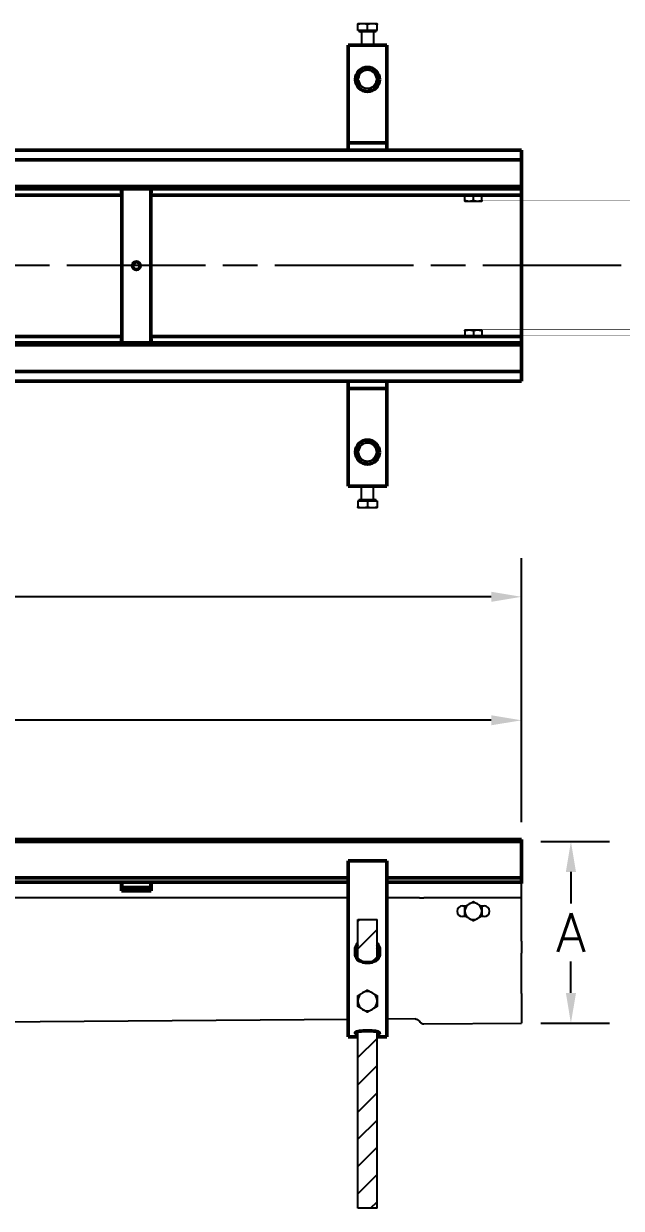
# Model space of a CAD drawing. Header units: inches. Extents: x 0 to 153, y -2 to 31.
# Drawn here: x 137.15 to 152.67, y 0.22 to 30.98 of the extents above; entities that cross this region are included whole.
import ezdxf

# ---------------------------------------------------------------- set-up
doc = ezdxf.new("R2010")
doc.units = ezdxf.units.IN
doc.header["$LTSCALE"] = 8
doc.header["$MEASUREMENT"] = 0
doc.linetypes.add('CHAIN', pattern=[0.7087, 0.4724, -0.0591, 0.1181, -0.0591])
for name, color, linetype, lineweight in [('Centerline (ANSI)', 7, 'Continuous', 25), ('Dimension (ANSI)', 7, 'Continuous', 25), ('Frame', 1, 'Continuous', 50), ('hardware', 250, 'Continuous', 25), ('rebar', 5, 'Continuous', 25), ('trench', 4, 'Continuous', 25), ('Visible (ANSI)', 7, 'Continuous', 50)]:
    doc.layers.add(name, color=color, linetype=linetype, lineweight=lineweight)
doc.styles.add('Dim Text (Zurn)', font='')
doc.styles.add('ZURN', font='romans.shx')
doc.styles.get('Dim Text (Zurn)').set_extended_font_data('Tahoma', italic=True)
doc.dimstyles.new('Frac 1_32 (Zurn)', dxfattribs={"dimscale": 8, "dimtxt": 0.125, "dimasz": 0.098425, "dimexe": 0.125, "dimexo": 0.0625, "dimgap": 0.031496, "dimtad": 0, "dimtih": 1, "dimtoh": 1, "dimdec": 5, "dimrnd": 1e-08, "dimzin": 0, "dimdsep": 46, "dimlunit": 5, "dimtxsty": 'Dim Text (Zurn)', "dimcen": 0.09, "dimdle": 0.393701, "dimclrd": 256, "dimclre": 256, "dimclrt": 256, "dimadec": 0, "dimazin": 3, "dimtfac": 0.96, "dimtdec": 5, "dimtofl": 0, "dimtmove": 0, "dimatfit": 3, "dimfxl": 0, "dimtolj": 1, "dimtzin": 12, "dimlwd": -1, "dimlwe": -1, "dimarcsym": 0})

# ---------------------------------------------------------------- blocks, each defined once
blk = doc.blocks.new('*D1')
at = {"layer": 'Defpoints', "color": 0}
for p in [(150.077, 9.739), (151.36, 9.739), (150.077, 5.02)]:
    blk.add_point(p, dxfattribs=at)
at = {"layer": 'Dimension (ANSI)'}
for p, q in [((150.577, 9.739), (152.36, 9.739)), ((151.36, 8.952), (151.36, 8.132)), ((151.36, 5.808), (151.36, 6.628)), ((150.577, 5.02), (152.36, 5.02))]:
    blk.add_line(p, q, dxfattribs=at)
for points in [[(151.229, 8.952), (151.492, 8.952), (151.36, 9.739)], [(151.229, 5.808), (151.492, 5.808), (151.36, 5.02)]]:
    blk.add_solid(points, dxfattribs=at)
at = {"layer": 'Dimension (ANSI)', "insert": (150.979, 7.88), "char_height": 1, "attachment_point": 1, "style": 'ZURN'}
blk.add_mtext('\\A1;A', dxfattribs=at)
blk = doc.blocks.new('*D4')
at = {"layer": 'Defpoints', "color": 0}
for p in [(30.077, 12.889), (30.077, 9.739), (150.077, 9.739)]:
    blk.add_point(p, dxfattribs=at)
at = {"layer": 'Dimension (ANSI)'}
for p, q in [((30.077, 10.239), (30.077, 13.889)), ((150.077, 10.239), (150.077, 13.889)), ((30.865, 12.889), (85.587, 12.889)), ((149.29, 12.889), (94.567, 12.889))]:
    blk.add_line(p, q, dxfattribs=at)
for points in [[(30.865, 13.02), (30.865, 12.758), (30.077, 12.889)], [(149.29, 13.02), (149.29, 12.758), (150.077, 12.889)]]:
    blk.add_solid(points, dxfattribs=at)
at = {"layer": 'Dimension (ANSI)', "insert": (85.839, 13.651), "char_height": 1, "attachment_point": 1, "style": 'ZURN'}
blk.add_mtext('\\A1;120 [3048]', dxfattribs=at)
blk = doc.blocks.new('*D5')
at = {"layer": 'Defpoints', "color": 0}
for p in [(150.077, 16.095), (150.077, 9.739), (27.577, 8.275)]:
    blk.add_point(p, dxfattribs=at)
at = {"layer": 'Dimension (ANSI)'}
for p, q in [((27.577, 8.775), (27.577, 17.095)), ((150.077, 10.239), (150.077, 17.095)), ((28.365, 16.095), (83.949, 16.095)), ((149.29, 16.095), (93.706, 16.095))]:
    blk.add_line(p, q, dxfattribs=at)
for points in [[(28.365, 16.226), (28.365, 15.964), (27.577, 16.095)], [(149.29, 16.226), (149.29, 15.964), (150.077, 16.095)]]:
    blk.add_solid(points, dxfattribs=at)
at = {"layer": 'Dimension (ANSI)', "insert": (84.201, 17.382), "char_height": 1, "attachment_point": 1, "style": 'ZURN'}
blk.add_mtext('\\A1;122{\\H0.960000x;\\S1/2;} [3111]', dxfattribs=at)

msp = doc.modelspace()

# ---------------------------------------------------------------- hatches: boundary and pattern name
h = msp.add_hatch()
h.set_pattern_fill('ANSI31', color=256, scale=4, style=0)
h.set_pattern_definition([(45, (112, 2e-13), (-0.3535534, 0.3535534), [])])
edge = h.paths.add_edge_path()
edge.add_line((146.326564, 7.716027), (145.827814, 7.716027))
edge.add_line((145.827814, 7.716027), (145.827814, 6.675341))
edge.add_ellipse((146.077189, 6.796397), major_axis=(0.3125, 0), ratio=0.64278761, start_angle=217.0604614, end_angle=322.9395386)
edge.add_line((146.326564, 6.675341), (146.326564, 7.716027))
edge = h.paths.add_edge_path()
edge.add_ellipse((146.077189, 4.773186), major_axis=(0.3125, 0), ratio=0.173648178, start_angle=397.0604614, end_angle=502.9395386)
edge.add_line((145.827814, 4.805889), (145.827814, 0.216027))
edge.add_line((145.827814, 0.216027), (146.326564, 0.216027))
edge.add_line((146.326564, 0.216027), (146.326564, 4.805889))

# ---------------------------------------------------------------- linework, layer by layer
at = {"layer": 'Centerline (ANSI)', "color": 7, "linetype": 'CHAIN', "ltscale": 0.952448}
msp.add_line((152.668767, 24.694935), (26.577349, 24.694935), dxfattribs=at)
at = {"layer": 'Frame', "color": 7}
for p, q in [((145.577189, 4.665225), (145.577189, 9.23921)), ((145.577189, 9.23921), (146.577189, 9.23921)), ((146.577189, 9.23921), (146.577189, 4.665225)), ((145.577189, 8.322454), (145.577189, 8.41821)), ((146.577189, 8.322454), (146.577189, 8.41821)), ((145.764689, 6.796397), (145.764689, 6.960437)), ((146.389689, 6.960437), (146.389689, 6.796397)), ((145.827814, 4.665225), (145.577189, 4.665225)), ((146.577189, 4.665225), (146.326564, 4.665225))]:
    msp.add_line(p, q, dxfattribs=at)
for centre, major_axis, ratio, start_param, end_param in [((146.077189, 6.960437), (-0.3125, 0), 0.64278761, 5.636358234, 6.283185307), ((146.077189, 6.960437), (-0.3125, 0), 0.64278761, 3.141592654, 3.788419727), ((146.077189, 6.864681), (0.3125, 0), 0.64278761, 2.49476558, 3.141592654), ((146.077189, 6.796397), (0.3125, 0), 0.64278761, 3.141592654, 6.283185307), ((146.077189, 6.864681), (0.3125, 0), 0.64278761, 0, 0.646827074), ((146.077189, 4.773186), (0.3125, 0), 0.173648178, 5.636358234, 10.071605034)]:
    msp.add_ellipse(centre, major_axis=major_axis, ratio=ratio, start_param=start_param, end_param=end_param, dxfattribs=at)
at = {"layer": 'hardware', "color": 7}
for p, q in [((145.952189, 30.977856), (145.827189, 30.977856)), ((145.827189, 30.799731), (145.827189, 30.955527)), ((146.077189, 30.799731), (145.827189, 30.799731)), ((145.852189, 30.799731), (145.852189, 30.774727)), ((145.852189, 30.774727), (146.302189, 30.774727)), ((146.202189, 30.977856), (145.952189, 30.977856)), ((146.077189, 30.799731), (146.077189, 30.955527)), ((146.327189, 30.799731), (146.077189, 30.799731)), ((146.327189, 30.977856), (146.202189, 30.977856)), ((146.302189, 30.799731), (146.302189, 30.774727)), ((146.327189, 30.799731), (146.327189, 30.955527)), ((145.920939, 30.749727), (145.920939, 30.419727)), ((146.233439, 30.749727), (146.233439, 30.419727)), ((148.608189, 26.390995), (148.608189, 26.512874)), ((148.827189, 26.390995), (148.827189, 26.512874)), ((149.046189, 26.390995), (149.046189, 26.512874)), ((148.608189, 26.371435), (148.717689, 26.371435)), ((148.717689, 26.371435), (148.936689, 26.371435)), ((148.936689, 26.371435), (149.046189, 26.371435)), ((148.717689, 23.018435), (148.608189, 23.018435)), ((148.608189, 22.998874), (148.608189, 22.876995)), ((148.936689, 23.018435), (148.717689, 23.018435)), ((148.827189, 22.998874), (148.827189, 22.876995)), ((149.046189, 23.018435), (148.936689, 23.018435)), ((149.046189, 22.998874), (149.046189, 22.876995)), ((145.920939, 18.640142), (145.920939, 18.965142)), ((146.233439, 18.640142), (146.233439, 18.965142)), ((145.827189, 18.590138), (146.077189, 18.590138)), ((145.827189, 18.590138), (145.827189, 18.434342)), ((146.302189, 18.615142), (145.852189, 18.615142)), ((145.852189, 18.590138), (145.852189, 18.615142)), ((146.077189, 18.590138), (146.327189, 18.590138)), ((146.077189, 18.590138), (146.077189, 18.434342)), ((146.302189, 18.590138), (146.302189, 18.615142)), ((146.327189, 18.590138), (146.327189, 18.434342)), ((145.827189, 18.412013), (145.952189, 18.412013)), ((145.952189, 18.412013), (146.202189, 18.412013)), ((146.202189, 18.412013), (146.327189, 18.412013))]:
    msp.add_line(p, q, dxfattribs=at)
for centre, radius, start, end in [((145.895939, 30.749727), 0.025, 0, 90), ((146.258439, 30.749727), 0.025, 90, 180), ((145.895939, 18.640142), 0.025, 270, 0), ((146.258439, 18.640142), 0.025, 180, 270), ((148.827189, 7.930237), 0.21875, 120, 180), ((148.827189, 7.930237), 0.21875, 60, 120), ((148.827189, 7.930237), 0.21875, 0, 60), ((148.827189, 7.930237), 0.21875, 180, 240), ((148.827189, 7.930237), 0.21875, 240, 300), ((148.827189, 7.930237), 0.21875, 300, 0), ((146.077189, 5.596738), 0.25, 60, 120), ((146.077189, 5.596738), 0.25, 120, 180), ((146.077189, 5.596738), 0.25, 180, 240), ((146.077189, 5.596738), 0.25, 0, 60), ((146.077189, 5.596738), 0.25, 300, 0), ((146.077189, 5.596738), 0.25, 240, 300)]:
    msp.add_arc(centre, radius, start, end, dxfattribs=at)
for points, weights in [([(145.827189, 30.955527), (145.827189, 30.977856), (145.827189, 30.977856)], [1, 1.0379548493, 1]), ([(145.952189, 30.977856), (145.894176, 30.977856), (145.827189, 30.955527)], [1, 1.0379548493, 1]), ([(146.077189, 30.955527), (146.010201, 30.977856), (145.952189, 30.977856)], [1, 1.0379548493, 1]), ([(146.202189, 30.977856), (146.144176, 30.977856), (146.077189, 30.955527)], [1, 1.0379548493, 1]), ([(146.327189, 30.955527), (146.260201, 30.977856), (146.202189, 30.977856)], [1, 1.0379548493, 1]), ([(146.327189, 30.977856), (146.327189, 30.977856), (146.327189, 30.955527)], [1, 1.0379548493, 1]), ([(148.663826, 26.527435), (148.637468, 26.522634), (148.608189, 26.512874)], [1.01896927496, 1.01858415614, 1]), ([(148.608189, 26.512874), (148.608189, 26.522634), (148.608189, 26.527435)], [1, 1.01858415614, 1.01896927496]), ([(148.827189, 26.512874), (148.79791, 26.522634), (148.771551, 26.527435)], [1, 1.01858415614, 1.01896927496]), ([(148.882826, 26.527435), (148.856468, 26.522634), (148.827189, 26.512874)], [1.01896927496, 1.01858415614, 1]), ([(149.046189, 26.512874), (149.01691, 26.522634), (148.990551, 26.527435)], [1, 1.01858415614, 1.01896927496]), ([(149.046189, 26.527435), (149.046189, 26.522634), (149.046189, 26.512874)], [1.01896927496, 1.01858415614, 1]), ([(148.608189, 26.390995), (148.66687, 26.371435), (148.717689, 26.371435)], [1, 1.0379548493, 1]), ([(148.608189, 26.371435), (148.608189, 26.371435), (148.608189, 26.390995)], [1, 1.0379548493, 1]), ([(148.717689, 26.371435), (148.768508, 26.371435), (148.827189, 26.390995)], [1, 1.0379548493, 1]), ([(148.827189, 26.390995), (148.88587, 26.371435), (148.936689, 26.371435)], [1, 1.0379548493, 1]), ([(148.936689, 26.371435), (148.987508, 26.371435), (149.046189, 26.390995)], [1, 1.0379548493, 1]), ([(149.046189, 26.390995), (149.046189, 26.371435), (149.046189, 26.371435)], [1, 1.0379548493, 1]), ([(148.608189, 22.998874), (148.608189, 23.018435), (148.608189, 23.018435)], [1, 1.0379548493, 1]), ([(148.717689, 23.018435), (148.66687, 23.018435), (148.608189, 22.998874)], [1, 1.0379548493, 1]), ([(148.608189, 22.876995), (148.66687, 22.857435), (148.717689, 22.857435)], [1, 1.0379548493, 1]), ([(148.608189, 22.857435), (148.608189, 22.857435), (148.608189, 22.876995)], [1, 1.0379548493, 1]), ([(148.827189, 22.998874), (148.768508, 23.018435), (148.717689, 23.018435)], [1, 1.0379548493, 1]), ([(148.717689, 22.857435), (148.768508, 22.857435), (148.827189, 22.876995)], [1, 1.0379548493, 1]), ([(148.936689, 23.018435), (148.88587, 23.018435), (148.827189, 22.998874)], [1, 1.0379548493, 1]), ([(148.827189, 22.876995), (148.88587, 22.857435), (148.936689, 22.857435)], [1, 1.0379548493, 1]), ([(149.046189, 22.998874), (148.987508, 23.018435), (148.936689, 23.018435)], [1, 1.0379548493, 1]), ([(148.936689, 22.857435), (148.987508, 22.857435), (149.046189, 22.876995)], [1, 1.0379548493, 1]), ([(149.046189, 23.018435), (149.046189, 23.018435), (149.046189, 22.998874)], [1, 1.0379548493, 1]), ([(149.046189, 22.876995), (149.046189, 22.857435), (149.046189, 22.857435)], [1, 1.0379548493, 1]), ([(145.827189, 18.434342), (145.894176, 18.412013), (145.952189, 18.412013)], [1, 1.0379548493, 1]), ([(145.827189, 18.412013), (145.827189, 18.412013), (145.827189, 18.434342)], [1, 1.0379548493, 1]), ([(145.952189, 18.412013), (146.010201, 18.412013), (146.077189, 18.434342)], [1, 1.0379548493, 1]), ([(146.077189, 18.434342), (146.144176, 18.412013), (146.202189, 18.412013)], [1, 1.0379548493, 1]), ([(146.202189, 18.412013), (146.260201, 18.412013), (146.327189, 18.434342)], [1, 1.0379548493, 1]), ([(146.327189, 18.434342), (146.327189, 18.412013), (146.327189, 18.412013)], [1, 1.0379548493, 1]), ([(148.608439, 8.056532), (148.667053, 8.090373), (148.717814, 8.11968)], [1, 1.0379548493, 1]), ([(148.608439, 7.930237), (148.608439, 7.988851), (148.608439, 8.056532)], [1, 1.0379548493, 1]), ([(148.717814, 8.11968), (148.768575, 8.148987), (148.827189, 8.182828)], [1, 1.0379548493, 1]), ([(148.827189, 8.182828), (148.885803, 8.148987), (148.936564, 8.11968)], [1, 1.0379548493, 1]), ([(148.936564, 8.11968), (148.987325, 8.090373), (149.045939, 8.056532)], [1, 1.0379548493, 1]), ([(149.045939, 8.056532), (149.045939, 7.988851), (149.045939, 7.930237)], [1, 1.0379548493, 1]), ([(148.608439, 7.803942), (148.608439, 7.871623), (148.608439, 7.930237)], [1, 1.0379548493, 1]), ([(148.717814, 7.740794), (148.667053, 7.770101), (148.608439, 7.803942)], [1, 1.0379548493, 1]), ([(148.827189, 7.677646), (148.768575, 7.711487), (148.717814, 7.740794)], [1, 1.0379548493, 1]), ([(148.936564, 7.740794), (148.885803, 7.711487), (148.827189, 7.677646)], [1, 1.0379548493, 1]), ([(149.045939, 7.803942), (148.987325, 7.770101), (148.936564, 7.740794)], [1, 1.0379548493, 1]), ([(149.045939, 7.930237), (149.045939, 7.871623), (149.045939, 7.803942)], [1, 1.0379548493, 1]), ([(145.952189, 5.813244), (146.010201, 5.846738), (146.077189, 5.885413)], [1, 1.0379548493, 1]), ([(146.077189, 5.885413), (146.144176, 5.846738), (146.202189, 5.813244)], [1, 1.0379548493, 1]), ([(145.827189, 5.741075), (145.894176, 5.77975), (145.952189, 5.813244)], [1, 1.0379548493, 1]), ([(145.827189, 5.596738), (145.827189, 5.663725), (145.827189, 5.741075)], [1, 1.0379548493, 1]), ([(145.827189, 5.4524), (145.827189, 5.52975), (145.827189, 5.596738)], [1, 1.0379548493, 1]), ([(146.202189, 5.813244), (146.260201, 5.77975), (146.327189, 5.741075)], [1, 1.0379548493, 1]), ([(146.327189, 5.741075), (146.327189, 5.663725), (146.327189, 5.596738)], [1, 1.0379548493, 1]), ([(146.327189, 5.596738), (146.327189, 5.52975), (146.327189, 5.4524)], [1, 1.0379548493, 1]), ([(145.952189, 5.380231), (145.894176, 5.413725), (145.827189, 5.4524)], [1, 1.0379548493, 1]), ([(146.077189, 5.308063), (146.010201, 5.346738), (145.952189, 5.380231)], [1, 1.0379548493, 1]), ([(146.202189, 5.380231), (146.144176, 5.346738), (146.077189, 5.308063)], [1, 1.0379548493, 1]), ([(146.327189, 5.4524), (146.260201, 5.413725), (146.202189, 5.380231)], [1, 1.0379548493, 1])]:
    msp.add_rational_spline(points, weights, degree=2, dxfattribs=at)
at = {"layer": 'rebar', "color": 7}
for p, q in [((145.827814, 6.675341), (145.827814, 7.716027)), ((145.827814, 7.716027), (146.326564, 7.716027)), ((146.326564, 6.675341), (146.326564, 7.716027)), ((145.827814, 0.216027), (145.827814, 4.805889)), ((146.326564, 0.216027), (146.326564, 4.805889)), ((146.326564, 0.216027), (145.827814, 0.216027))]:
    msp.add_line(p, q, dxfattribs=at)
for centre, radius, start, end in [((145.842814, 29.535949), 0.015, 88.166222, 271.833778), ((146.077189, 29.535949), 0.234375, 3.667556, 176.332444), ((146.311564, 29.535949), 0.015, 268.166222, 91.833778), ((146.077189, 29.535949), 0.234375, 183.667556, 273.8582306), ((146.077189, 29.535949), 0.234375, 295.9960323, 356.332444), ((146.077189, 19.853921), 0.234375, 86.1417694, 176.332444), ((146.077189, 19.853921), 0.234375, 3.667556, 64.0039677), ((145.842814, 19.853921), 0.015, 88.166222, 271.833778), ((146.077189, 19.853921), 0.234375, 183.667556, 356.332444), ((146.311564, 19.853921), 0.015, 268.166222, 91.833778)]:
    msp.add_arc(centre, radius, start, end, dxfattribs=at)
for centre, major_axis, start_param, end_param in [((146.136435, 29.31371), (0.043438, 0.011753), 3.131444535, 4.71238898), ((146.136435, 29.31371), (0.043438, 0.011753), 4.71238898, 6.271047182), ((146.136435, 20.076159), (0.043438, -0.011753), 1.570796327, 3.151740772), ((146.136435, 20.076159), (0.043438, -0.011753), 0.012138125, 1.570796327)]:
    msp.add_ellipse(centre, major_axis=major_axis, ratio=0.333333333, start_param=start_param, end_param=end_param, dxfattribs=at)
for points, knots in [([(145.832426, 29.54677), (145.833627, 29.57393), (145.839486, 29.601235), (145.859396, 29.651292), (145.873536, 29.674741), (145.908201, 29.715342), (145.92916, 29.732993), (145.975082, 29.760254), (146.000614, 29.770203), (146.052873, 29.781199), (146.080249, 29.782382), (146.133262, 29.775937), (146.159557, 29.768229), (146.20766, 29.745033), (146.230064, 29.729256), (146.268116, 29.691787), (146.284236, 29.669628), (146.308171, 29.621889), (146.316284, 29.595716), (146.320939, 29.561804), (146.321619, 29.554291), (146.321951, 29.54677)], [0, 0, 0, 0, 0.212669473, 0.212669473, 0.421401634, 0.421401634, 0.630278357, 0.630278357, 0.839149821, 0.839149821, 1.048021476, 1.048021476, 1.256893124, 1.256893124, 1.465764772, 1.465764772, 1.67463642, 1.67463642, 1.883508068, 1.883508068, 1.942398235, 1.942398235, 1.942398235, 1.942398235]), ([(146.139341, 29.298961), (146.113043, 29.292064), (146.085228, 29.289574), (146.03152, 29.293766), (146.004935, 29.300327), (145.95589, 29.321413), (145.932823, 29.336205), (145.893184, 29.371993), (145.876121, 29.393433), (145.850142, 29.440092), (145.840904, 29.465889), (145.834155, 29.503041), (145.832914, 29.51408), (145.832426, 29.525127)], [0, 0, 0, 0, 0.212669473, 0.212669473, 0.421401634, 0.421401634, 0.630278357, 0.630278357, 0.839149821, 0.839149821, 1.048021476, 1.048021476, 1.134524567, 1.134524567, 1.134524567, 1.134524567]), ([(145.975572, 29.313015), (145.973961, 29.313748), (145.97236, 29.314499), (145.946718, 29.326864), (145.924313, 29.342641), (145.886261, 29.38011), (145.870142, 29.402269), (145.846206, 29.450008), (145.838093, 29.476181), (145.833439, 29.510093), (145.832759, 29.517606), (145.832426, 29.525127)], [1.2430733899, 1.2430733899, 1.2430733899, 1.2430733899, 1.2568931237, 1.2568931237, 1.4657647719, 1.4657647719, 1.6746364201, 1.6746364201, 1.8835080683, 1.8835080683, 1.942398235, 1.942398235, 1.942398235, 1.942398235]), ([(146.321951, 29.525127), (146.320751, 29.497967), (146.314892, 29.470662), (146.294982, 29.420605), (146.280842, 29.397156), (146.246177, 29.356555), (146.225217, 29.338904), (146.179295, 29.311643), (146.153764, 29.301694), (146.101504, 29.290698), (146.074128, 29.289515), (146.036142, 29.294133), (146.024701, 29.29637), (146.013466, 29.2994)], [0, 0, 0, 0, 0.212669473, 0.212669473, 0.421401634, 0.421401634, 0.630278357, 0.630278357, 0.839149821, 0.839149821, 1.048021476, 1.048021476, 1.13848383, 1.13848383, 1.13848383, 1.13848383]), ([(146.321951, 29.525127), (146.320751, 29.497967), (146.314892, 29.470662), (146.294982, 29.420605), (146.280842, 29.397156), (146.246177, 29.356555), (146.225217, 29.338904), (146.182706, 29.313667), (146.161332, 29.304729), (146.139341, 29.298961)], [0, 0, 0, 0, 0.2126694732, 0.2126694732, 0.4214016339, 0.4214016339, 0.6302783572, 0.6302783572, 0.8081258164, 0.8081258164, 0.8081258164, 0.8081258164]), ([(145.832426, 19.864742), (145.833627, 19.891903), (145.839486, 19.919207), (145.859396, 19.969264), (145.873536, 19.992713), (145.908201, 20.033314), (145.92916, 20.050965), (145.975082, 20.078226), (146.000614, 20.088175), (146.052873, 20.099171), (146.080249, 20.100354), (146.117733, 20.095797), (146.128644, 20.093713), (146.139341, 20.090908)], [0, 0, 0, 0, 0.212669473, 0.212669473, 0.421401634, 0.421401634, 0.630278357, 0.630278357, 0.839149821, 0.839149821, 1.048021476, 1.048021476, 1.134524567, 1.134524567, 1.134524567, 1.134524567]), ([(145.832426, 19.864742), (145.833627, 19.891903), (145.839486, 19.919207), (145.859396, 19.969264), (145.873536, 19.992713), (145.908201, 20.033314), (145.92916, 20.050965), (145.975082, 20.078226), (146.000614, 20.088175), (146.052873, 20.099171), (146.080249, 20.100354), (146.133262, 20.093909), (146.159557, 20.086201), (146.20766, 20.063005), (146.230064, 20.047229), (146.268116, 20.009759), (146.284236, 19.987601), (146.308171, 19.939861), (146.316284, 19.913688), (146.320939, 19.879776), (146.321619, 19.872263), (146.321951, 19.864742)], [0, 0, 0, 0, 0.212669473, 0.212669473, 0.421401634, 0.421401634, 0.630278357, 0.630278357, 0.839149821, 0.839149821, 1.048021476, 1.048021476, 1.256893124, 1.256893124, 1.465764772, 1.465764772, 1.67463642, 1.67463642, 1.883508068, 1.883508068, 1.942398235, 1.942398235, 1.942398235, 1.942398235]), ([(146.199179, 20.066381), (146.204123, 20.063548), (146.208961, 20.060546), (146.219995, 20.053144), (146.226137, 20.048586), (146.232062, 20.043745)], [0.1682827964, 0.1682827964, 0.1682827964, 0.1682827964, 0.2126694732, 0.2126694732, 0.2722168439, 0.2722168439, 0.2722168439, 0.2722168439]), ([(146.260971, 20.015924), (146.2648, 20.011588), (146.268469, 20.007123), (146.276583, 19.996489), (146.280929, 19.990193), (146.284979, 19.983697)], [0.3763439684, 0.3763439684, 0.3763439684, 0.3763439684, 0.4214016339, 0.4214016339, 0.4809711107, 0.4809711107, 0.4809711107, 0.4809711107]), ([(146.321951, 19.8431), (146.320751, 19.815939), (146.314892, 19.788634), (146.294982, 19.738577), (146.280842, 19.715128), (146.246177, 19.674528), (146.225217, 19.656876), (146.179295, 19.629615), (146.153764, 19.619666), (146.101504, 19.608671), (146.074128, 19.607487), (146.021115, 19.613932), (145.99482, 19.62164), (145.946718, 19.644837), (145.924313, 19.660613), (145.886261, 19.698082), (145.870142, 19.720241), (145.846206, 19.76798), (145.838093, 19.794153), (145.833439, 19.828065), (145.832759, 19.835578), (145.832426, 19.8431)], [0, 0, 0, 0, 0.212669473, 0.212669473, 0.421401634, 0.421401634, 0.630278357, 0.630278357, 0.839149821, 0.839149821, 1.048021476, 1.048021476, 1.256893124, 1.256893124, 1.465764772, 1.465764772, 1.67463642, 1.67463642, 1.883508068, 1.883508068, 1.942398235, 1.942398235, 1.942398235, 1.942398235]), ([(146.303401, 19.94799), (146.305625, 19.942654), (146.307657, 19.937247), (146.316713, 19.910232), (146.320947, 19.887455), (146.321951, 19.864742)], [0.5852457116, 0.5852457116, 0.5852457116, 0.5852457116, 0.6302783572, 0.6302783572, 0.8081258164, 0.8081258164, 0.8081258164, 0.8081258164])]:
    msp.add_open_spline(points, degree=3, knots=knots, dxfattribs=at)
msp.add_open_spline([(146.139341, 20.090908), (146.14677, 20.08896), (146.154132, 20.086645), (146.161381, 20.083986)], degree=3, dxfattribs=at)
at = {"layer": 'trench', "color": 7}
for p, q in [((150.077189, 8.432638), (150.077189, 8.65211)), ((150.077189, 8.379737), (150.077189, 8.432638)), ((150.077189, 8.275237), (150.077189, 8.379737)), ((145.577189, 8.275237), (131.202189, 8.275237)), ((147.321349, 8.275237), (146.577189, 8.275237)), ((147.426621, 8.275237), (147.321349, 8.275237)), ((147.426621, 8.275237), (147.540666, 8.275237)), ((150.077269, 8.275237), (147.540666, 8.275237)), ((148.547269, 8.070237), (148.632176, 8.070237)), ((149.022202, 8.070237), (149.107269, 8.070237)), ((150.077269, 7.150237), (150.077269, 8.275237)), ((148.632176, 7.790237), (148.547269, 7.790237)), ((149.107269, 7.790237), (149.022202, 7.790237)), ((150.077269, 7.150237), (150.077269, 6.845143)), ((150.077269, 5.796057), (150.077269, 6.845143)), ((150.077269, 5.796057), (150.077269, 5.020237)), ((145.577189, 5.120881), (112.077189, 4.869631)), ((147.320449, 5.133955), (146.577189, 5.128381)), ((147.540389, 5.005801), (150.077269, 5.020237))]:
    msp.add_line(p, q, dxfattribs=at)
for centre, start, end in [((148.547269, 7.930237), 90, 270), ((149.107269, 7.930237), 270, 90)]:
    msp.add_arc(centre, 0.14, start, end, dxfattribs=at)
for points, knots in [([(147.320449, 5.133955), (147.336074, 5.134073), (147.351573, 5.131137), (147.380573, 5.119489), (147.393797, 5.110889), (147.413358, 5.09187), (147.420472, 5.082584), (147.426133, 5.072442)], [0, 0, 0, 0, 0.1190684355, 0.1190684355, 0.238136871, 0.238136871, 0.3269629965, 0.3269629965, 0.3269629965, 0.3269629965]), ([(147.426133, 5.072442), (147.434383, 5.05766), (147.445441, 5.044632), (147.470206, 5.024918), (147.483202, 5.017771), (147.511031, 5.008136), (147.525664, 5.005717), (147.540389, 5.005801)], [0, 0, 0, 0, 0.1289908051, 0.1289908051, 0.2411967995, 0.2411967995, 0.3534027939, 0.3534027939, 0.3534027939, 0.3534027939])]:
    msp.add_open_spline(points, degree=3, knots=knots, dxfattribs=at)
at = {"layer": 'Visible (ANSI)', "color": 7}
for p, q in [((145.577189, 30.419727), (146.577189, 30.419727)), ((145.577189, 30.419727), (145.577189, 30.107227)), ((146.577189, 30.107227), (146.577189, 30.419727)), ((145.577189, 28.954949), (145.577189, 30.107227)), ((146.577189, 30.107227), (146.577189, 28.954949)), ((145.577189, 28.859193), (145.577189, 28.954949)), ((146.577189, 28.954949), (146.577189, 28.859193)), ((145.577189, 28.859193), (145.577189, 27.909179)), ((146.577189, 28.859193), (146.577189, 27.909179)), ((30.077189, 27.692435), (150.077189, 27.692435)), ((145.577189, 27.909179), (145.577189, 27.879935)), ((146.577189, 27.879935), (145.577189, 27.879935)), ((145.577189, 27.692435), (145.577189, 27.879935)), ((146.577189, 27.909179), (146.577189, 27.879935)), ((146.577189, 27.692435), (146.577189, 27.879935)), ((150.077189, 27.582435), (150.077189, 27.692435)), ((150.077189, 27.442435), (30.077189, 27.442435)), ((150.077189, 27.582435), (150.077189, 27.552435)), ((150.077189, 27.442435), (150.077189, 27.552435)), ((150.077189, 27.442435), (150.077189, 27.317435)), ((150.077189, 27.317435), (150.077189, 26.747435)), ((150.077269, 26.954935), (150.077189, 26.954935)), ((150.077189, 26.824935), (150.077269, 26.824935)), ((150.077269, 26.824935), (150.077269, 26.954935)), ((150.077269, 26.753883), (150.077269, 26.824935)), ((129.77887, 26.692435), (150.077189, 26.692435)), ((139.702189, 26.527435), (129.77887, 26.527435)), ((129.778874, 26.747435), (150.077189, 26.747435)), ((139.692189, 26.586367), (139.692189, 26.692435)), ((139.692189, 26.671314), (139.702189, 26.671314)), ((139.702189, 26.586367), (139.692189, 26.586367)), ((139.702189, 22.692435), (139.702189, 26.692435)), ((140.452189, 26.692435), (140.452189, 22.692435)), ((140.452189, 26.671314), (140.462189, 26.671314)), ((140.462189, 26.586367), (140.452189, 26.586367)), ((150.077189, 26.527435), (140.452189, 26.527435)), ((140.462189, 26.692435), (140.462189, 26.586367)), ((150.077189, 26.692435), (150.077189, 26.747435)), ((150.077189, 26.564676), (150.077189, 26.692435)), ((150.077189, 26.564676), (150.077189, 26.527435)), ((150.077269, 26.753883), (150.077269, 26.046266)), ((150.077269, 26.046266), (150.077269, 23.343603)), ((150.077269, 22.635986), (150.077269, 23.343603)), ((129.77887, 22.857435), (139.702189, 22.857435)), ((139.692189, 22.692435), (139.692189, 22.798502)), ((139.692189, 22.798502), (139.702189, 22.798502)), ((140.452189, 22.857435), (150.077189, 22.857435)), ((140.452189, 22.798502), (140.462189, 22.798502)), ((140.462189, 22.798502), (140.462189, 22.692435)), ((150.077189, 22.857435), (150.077189, 22.820193)), ((150.077189, 22.692435), (150.077189, 22.820193)), ((150.077189, 22.692435), (129.77887, 22.692435)), ((150.077189, 22.637435), (129.778874, 22.637435)), ((139.702189, 22.713555), (139.692189, 22.713555)), ((139.692189, 22.694935), (139.702189, 22.694935)), ((140.462189, 22.713555), (140.452189, 22.713555)), ((140.452189, 22.694935), (140.462189, 22.694935)), ((150.077189, 22.637435), (150.077189, 22.692435)), ((150.077189, 22.067435), (150.077189, 22.637435)), ((150.077189, 22.564935), (150.077269, 22.564935)), ((150.077269, 22.635986), (150.077269, 22.564935)), ((150.077269, 22.564935), (150.077269, 22.434935)), ((150.077269, 22.434935), (150.077189, 22.434935)), ((30.077189, 21.942435), (150.077189, 21.942435)), ((150.077189, 21.942435), (150.077189, 22.067435)), ((150.077189, 21.832435), (150.077189, 21.942435)), ((150.077189, 21.692435), (30.077189, 21.692435)), ((145.577189, 21.692435), (145.577189, 21.504935)), ((146.577189, 21.692435), (146.577189, 21.504935)), ((150.077189, 21.802435), (150.077189, 21.832435)), ((150.077189, 21.692435), (150.077189, 21.802435)), ((145.577189, 21.47569), (145.577189, 21.504935)), ((145.577189, 21.504935), (146.577189, 21.504935)), ((145.577189, 20.525676), (145.577189, 21.47569)), ((146.577189, 21.47569), (146.577189, 21.504935)), ((146.577189, 20.525676), (146.577189, 21.47569)), ((145.577189, 20.429921), (145.577189, 20.525676)), ((145.577189, 19.277642), (145.577189, 20.429921)), ((146.577189, 20.525676), (146.577189, 20.429921)), ((146.577189, 20.429921), (146.577189, 19.277642)), ((145.577189, 19.277642), (145.577189, 18.965142)), ((146.577189, 18.965142), (146.577189, 19.277642)), ((146.577189, 18.965142), (145.577189, 18.965142)), ((150.077189, 9.79421), (30.077189, 9.79421)), ((150.077189, 9.73921), (30.077189, 9.73921)), ((150.077189, 9.73921), (150.077189, 9.79421)), ((150.077189, 8.85421), (150.077189, 9.73921)), ((131.202189, 8.79421), (145.577189, 8.79421)), ((131.202189, 8.68921), (145.577189, 8.68921)), ((139.692189, 8.65211), (139.692189, 8.68921)), ((139.692189, 8.462492), (139.692189, 8.65211)), ((139.702189, 8.54421), (139.702189, 8.68921)), ((140.452189, 8.54421), (140.452189, 8.68921)), ((140.462189, 8.68921), (140.462189, 8.65211)), ((140.462189, 8.65211), (140.462189, 8.462492)), ((146.577189, 8.79421), (150.077189, 8.79421)), ((146.577189, 8.68921), (150.077189, 8.68921)), ((150.077189, 8.85421), (150.077189, 8.79421)), ((150.077189, 8.68921), (150.077189, 8.79421)), ((150.077189, 8.65211), (150.077189, 8.68921)), ((139.692189, 8.52421), (140.462189, 8.52421)), ((140.462189, 8.462492), (139.692189, 8.462492)), ((140.452189, 8.54421), (139.702189, 8.54421))]:
    msp.add_line(p, q, dxfattribs=at)
for centre, radius in [((146.077189, 29.530949), 0.3125), ((140.077189, 24.692435), 0.098), ((146.077189, 19.853921), 0.3125)]:
    msp.add_circle(centre, radius, dxfattribs=at)

# ---------------------------------------------------------------- dimensions: what is measured, and where the dimension line sits
at = {"layer": 'Dimension (ANSI)'}
for base, p1, p2, picture, middle in [((150.077189, 16.095153), (27.577349, 8.275237), (150.077189, 9.73921), '*D5', (88.827269, 16.095153)), ((30.077189, 12.888816), (150.077189, 9.73921), (30.077189, 9.73921), '*D4', (90.077189, 12.888816))]:
    dim = msp.add_linear_dim(base=base, p1=p1, p2=p2, angle=180, dimstyle='Frac 1_32 (Zurn)', override={"dimtxsty": 'ZURN', "dimatfit": 1}, dxfattribs=at)
    dim.commit()
    dim.dimension.update_dxf_attribs({"geometry": picture, "text_midpoint": middle, "dimtype": 160})
dim = msp.add_linear_dim(base=(151.360405, 9.73921), p1=(150.077269, 5.020237), p2=(150.077189, 9.73921), angle=90, text='A', dimstyle='Frac 1_32 (Zurn)', override={"dimtxsty": 'ZURN', "dimatfit": 1}, dxfattribs=at)
dim.commit()
dim.dimension.update_dxf_attribs({"geometry": '*D1', "text_midpoint": (151.360405, 7.379723), "dimtype": 160})

doc.saveas('drawing.dxf')
